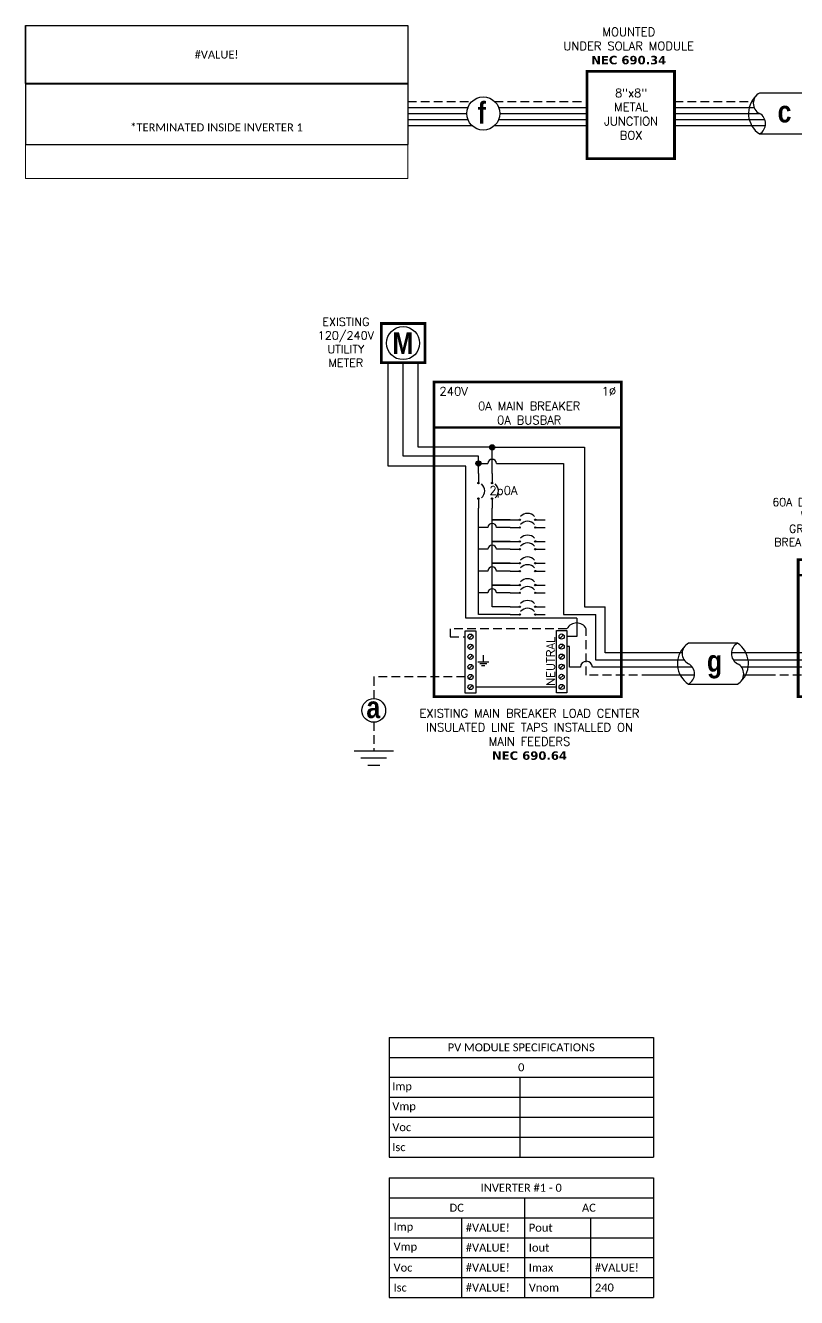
# Model space of a CAD drawing. Header units: feet. Extents: x 11549 to 12321, y 21606 to 22167.
# Drawn here: x 11549 to 11883, y 21606 to 22156 of the extents above; entities that cross this region are included whole.
import ezdxf

# ---------------------------------------------------------------- set-up
doc = ezdxf.new("R2010")
doc.units = ezdxf.units.FT
doc.header["$MEASUREMENT"] = 0
doc.linetypes.add('HIDDEN', pattern=[0.375, 0.25, -0.125])
for name, color, linetype in [('ONE LINE BLOCKS', 7, 'Continuous'), ('TABLES', 7, 'Continuous'), ('TEXT', 7, 'Continuous'), ('Z - TITLEBLOCK TXT', 7, 'Continuous')]:
    doc.layers.add(name, color=color, linetype=linetype)
doc.styles.add('ONE LINE TXT', font='techb___.ttf')
doc.styles.get("Standard").update_dxf_attribs({"font": 'simplex.shx'})

# ---------------------------------------------------------------- blocks, each defined once
blk = doc.blocks.new('*T10')
at = {"layer": 'Defpoints', "color": 8, "linetype": 'ByBlock', "lineweight": 0, "transparency": 16777216}
for p, q in [((0, -51.42), (0, -66.05)), ((165.11, -51.42), (165.11, -66.05)), ((0, -66.05), (165.11, -66.05))]:
    blk.add_line(p, q, dxfattribs=at)
at = {"layer": 'Z - TITLEBLOCK TXT', "color": 0, "lineweight": -2, "transparency": 16777216}
for p, q in [((0, 0), (165.11, 0)), ((0, 0), (0, -51.42)), ((165.11, 0), (165.11, -51.42)), ((0, -25.14), (165.11, -25.14)), ((0, -51.42), (165.11, -51.42))]:
    blk.add_line(p, q, dxfattribs=at)
at = {"layer": 'Z - TITLEBLOCK TXT', "color": 0, "linetype": 'Continuous', "transparency": 16777216, "char_height": 3.4544, "width": 155.095, "attachment_point": 5}
for s, insert in [('{\\fCalibri|b0|i0|c0;#VALUE!', (82.56, -12.57)), ('{\\fCalibri|b0|i0|c0;^J^J*TERMINATED INSIDE INVERTER 1', (82.56, -38.28))]:
    blk.add_mtext(s, dxfattribs=dict(at, insert=insert))
blk = doc.blocks.new('M_MAIN DISCO')
at = {"color": 253, "linetype": 'Continuous'}
for p, q in [((-42.47, 32.21), (-42.47, 34.82)), ((-20.72, 32.21), (-20.72, 34.82)), ((-47.96, 3.45), (-47.96, 32.21)), ((-47.96, 32.21), (-42.47, 32.21)), ((-15.23, 32.21), (-20.72, 32.21)), ((-15.23, 3.45), (-15.23, 32.21)), ((-47.96, 3.45), (-63.19, 3.45)), ((-15.23, 3.45), (0, 3.45))]:
    blk.add_line(p, q, dxfattribs=at)
at = {"color": 7, "linetype": 'Continuous'}
for p, q in [((-51.46, 9.66), (-51.46, 22.77)), ((-49.6, 22.77), (-51.46, 22.77)), ((-41.69, 22.77), (-44.32, 22.77)), ((-21.5, 22.77), (-18.87, 22.77)), ((-13.59, 22.77), (-11.73, 22.77)), ((-11.73, 9.66), (-11.73, 22.77)), ((-51.46, 9.66), (-63.19, 9.66)), ((-11.73, 9.66), (0, 9.66))]:
    blk.add_line(p, q, dxfattribs=at)
at = {"color": 1, "linetype": 'Continuous'}
for p, q in [((-31.53, 22.77), (-30.29, 22.77)), ((-27.74, 22.77), (-26.5, 22.77)), ((-31.53, 15.24), (-30.29, 15.24)), ((-27.74, 15.24), (-26.5, 15.24))]:
    blk.add_line(p, q, dxfattribs=at)
at = {"color": 10, "linetype": 'Continuous'}
for p, q in [((-49.6, 6.49), (-49.6, 15.24)), ((-41.69, 15.24), (-44.32, 15.24)), ((-21.5, 15.24), (-18.87, 15.24)), ((-13.59, 6.49), (-13.59, 15.24)), ((-49.6, 6.49), (-63.19, 6.49)), ((-13.59, 6.49), (0, 6.49))]:
    blk.add_line(p, q, dxfattribs=at)
at = {"color": 7, "linetype": 'Continuous'}
for centre in [(-46.96, 22.62), (-16.23, 22.62)]:
    blk.add_arc(centre, 2.64, 3.2819, 176.7181, dxfattribs=at)
at = {"color": 10, "linetype": 'Continuous'}
for centre in [(-46.96, 15.08), (-16.23, 15.08)]:
    blk.add_arc(centre, 2.64, 3.2819, 176.7181, dxfattribs=at)
at = {"color": 1, "linetype": 'Continuous'}
for points in [[(-30.29, 22.77), (-29.92, 23.53), (-29.02, 22.01), (-28.19, 23.53), (-27.74, 22.77)], [(-30.29, 15.24), (-29.92, 16), (-29.02, 14.47), (-28.19, 16), (-27.74, 15.24)]]:
    blk.add_spline(points, degree=3, dxfattribs=at)
at = {"layer": 'ONE LINE BLOCKS', "lineweight": 50}
blk.add_line((-53.41, 43.1), (-9.8, 43.1), dxfattribs=at)
at = {"layer": 'ONE LINE BLOCKS', "lineweight": 50, "const_width": 1.19}
blk.add_lwpolyline([(-53.41, -9.3), (-53.41, 49.88), (-9.8, 49.88), (-9.8, -9.3)], close=True, dxfattribs=at)
at = {"layer": 'TEXT', "color": 92, "linetype": 'HIDDEN', "ltscale": 15}
for p, q in [((-46.38, 0), (-63.19, 0)), ((-46.38, 0), (-46.38, 4.94)), ((-46.38, 4.94), (-42.47, 4.94)), ((-42.47, 4.94), (-42.47, 1.8)), ((-16.81, 4.94), (-20.72, 4.94)), ((-20.72, 4.94), (-20.72, 1.8)), ((-16.81, 0), (-16.81, 4.94)), ((-16.81, 0), (0, 0))]:
    blk.add_line(p, q, dxfattribs=at)
at = {"layer": 'TEXT', "color": 92, "linetype": 'Continuous', "flags": 128}
for points in [[(-31.59, -3.07), (-31.6, -6.57)], [(-33.94, -6.57), (-29.25, -6.57)], [(-30.07, -7.44), (-33.13, -7.44)], [(-30.88, -8.3), (-32.31, -8.3)]]:
    blk.add_lwpolyline(points, dxfattribs=at)
at = {"layer": 'Z - TITLEBLOCK TXT', "color": 1, "linetype": 'Continuous'}
for p, q in [((-45.07, 34.82), (-45.07, 39.36)), ((-45.07, 39.36), (-18.12, 39.36)), ((-18.12, 39.36), (-18.12, 34.82)), ((-18.12, 34.82), (-45.07, 34.82)), ((-41.69, 22.77), (-37.77, 22.77)), ((-35.88, 25.22), (-32.61, 22.78)), ((-25.42, 22.77), (-21.5, 22.77)), ((-35.88, 17.69), (-32.61, 15.24)), ((-41.69, 15.24), (-37.77, 15.24)), ((-25.42, 15.23), (-21.5, 15.23)), ((-45.07, 1.8), (-18.12, 1.8)), ((-45.07, 1.8), (-45.07, -2.74)), ((-18.12, 1.8), (-18.12, -2.74)), ((-18.12, -2.74), (-45.07, -2.74))]:
    blk.add_line(p, q, dxfattribs=at)
at = {"layer": 'Z - TITLEBLOCK TXT', "color": 4, "linetype": 'Continuous'}
for p, q in [((-41.69, 37.87), (-43.26, 36.3)), ((-37.34, 37.87), (-38.91, 36.3)), ((-32.98, 37.87), (-34.56, 36.3)), ((-28.63, 37.87), (-30.21, 36.3)), ((-24.28, 37.87), (-25.86, 36.3)), ((-19.93, 37.87), (-21.51, 36.3)), ((-41.69, 0.32), (-43.26, -1.26)), ((-37.34, 0.32), (-38.91, -1.26)), ((-32.98, 0.32), (-34.56, -1.26)), ((-28.63, 0.32), (-30.21, -1.26)), ((-24.28, 0.32), (-25.86, -1.26)), ((-19.93, 0.32), (-21.51, -1.26))]:
    blk.add_line(p, q, dxfattribs=at)
for centre in [(-42.47, 37.09), (-38.12, 37.09), (-33.77, 37.09), (-29.42, 37.09), (-25.07, 37.09), (-20.72, 37.09), (-42.47, -0.47), (-38.12, -0.47), (-33.77, -0.47), (-29.42, -0.47), (-25.07, -0.47), (-20.72, -0.47)]:
    blk.add_circle(centre, 1.11, dxfattribs=at)
at = {"layer": 'Z - TITLEBLOCK TXT', "color": 1, "linetype": 'Continuous'}
for centre in [(-37.23, 22.77), (-32.07, 22.77), (-25.96, 22.77), (-37.23, 15.24), (-32.07, 15.24), (-25.96, 15.23)]:
    blk.add_circle(centre, 0.541, dxfattribs=at)
at = {"layer": 'TABLES', "color": 4, "linetype": 'Continuous'}
blk.add_text('BONDED NEUTRAL', height=1.8743, dxfattribs=at).set_placement((-43.99, 40.01))
at = {"layer": 'TEXT', "color": 1}
for s, width, gutter_width, heights, insert, char_height, attachment_point in [('\\A1;\\pi4.1167;60A DISCONNECT FUSED \\P\\pi16.454;W/ ##A FUSES\\P\\pi11.355;GROUPED W/ MAIN \\P\\pi4.9392;BREAKER LOAD CENTER', 71.8931, 92.23, [24.13], (-68.68, 76.43), 3.4544, 1), ('240V', 0.1481, 0.75, [0], (-45.35, 46.44), 3.658, 5), ('1∅', 0.1481, 0.75, [0], (-14.78, 46.14), 3.658, 5), ('\\A1;\\pi3.6942,t21.982;SQUARE D\\P\\pi2.5621,t20.85;PN: D222N', 35.0816, 28.88, [13.54], (-51.57, -12.71), 3.6576, 1)]:
    blk.add_mtext_dynamic_manual_height_columns(s, width=width, gutter_width=gutter_width, heights=heights, dxfattribs=dict(at, insert=insert, char_height=char_height, attachment_point=attachment_point))
blk = doc.blocks.new('*U6')
at = {"color": 7, "linetype": 'Continuous'}
for p, q in [((6.669, 2.433), (2.905, 2.433)), ((2.435, 1.711), (0, 1.711)), ((9.575, 1.711), (6.199, 1.711)), ((2.905, -0.69), (6.669, -0.69))]:
    blk.add_line(p, q, dxfattribs=at)
at = {"color": 10, "linetype": 'Continuous'}
for p, q in [((2.591, 1.149), (0, 1.149)), ((9.575, 1.149), (6.355, 1.149))]:
    blk.add_line(p, q, dxfattribs=at)
at = {"color": 253, "linetype": 'Continuous'}
for p, q in [((3.208, 0.611), (0, 0.611)), ((9.575, 0.611), (6.972, 0.611))]:
    blk.add_line(p, q, dxfattribs=at)
at = {"color": 7, "linetype": 'Continuous'}
for centre, start, end in [((3.942, 0.872), 133.97324, 236.42648), ((5.633, 0.872), 313.97324, 56.42648)]:
    blk.add_arc(centre, 1.874, start, end, dxfattribs=at)
at = {"layer": 'TEXT', "color": 92, "linetype": 'HIDDEN', "ltscale": 15}
for p, q in [((3.373, 0), (0, 0)), ((9.575, 0), (7.137, 0))]:
    blk.add_line(p, q, dxfattribs=at)
at = {"layer": 'Z - TITLEBLOCK TXT', "linetype": 'Continuous'}
for centre, start, end in [((3.315, 1.653), 117.66392, 242.33608), ((7.078, 1.653), 117.66392, 242.33608), ((2.496, 0.091), 297.66392, 62.33608), ((6.26, 0.091), 297.66392, 62.33608)]:
    blk.add_arc(centre, 0.882, start, end, dxfattribs=at)
blk = doc.blocks.new('*T11')
at = {"layer": 'Z - TITLEBLOCK TXT', "color": 0, "lineweight": -2, "transparency": 16777216}
for p, q in [((0, 0), (114.19, 0)), ((0, 0), (0, -51.7)), ((114.19, 0), (114.19, -51.7)), ((0, -8.62), (114.19, -8.62)), ((58.43, -8.62), (58.43, -51.7)), ((0, -17.23), (114.19, -17.23)), ((31.22, -17.23), (31.22, -51.7)), ((86.98, -17.23), (86.98, -51.7)), ((0, -25.85), (114.19, -25.85)), ((0, -34.47), (114.19, -34.47)), ((0, -43.08), (114.19, -43.08)), ((0, -51.7), (114.19, -51.7))]:
    blk.add_line(p, q, dxfattribs=at)
at = {"layer": 'Z - TITLEBLOCK TXT', "color": 0, "linetype": 'Continuous', "transparency": 16777216, "char_height": 3.4544}
for s, insert, width, attachment_point in [('{\\fCalibri|b0|i0|c0;INVERTER #1 - 0', (57.09, -4.31), 110.3293, 5), ('{\\fCalibri|b0|i0|c0;DC', (29.22, -12.93), 54.5755, 5), ('{\\fCalibri|b0|i0|c0;AC', (86.31, -12.93), 51.8976, 5), ('{\\fCalibri|b0|i0|c0;Imp', (1.93, -21.54), 27.3681, 4), ('{\\fCalibri|b0|i0|c0;#VALUE!', (33.15, -21.54), 23.3513, 4), ('{\\fCalibri|b0|i0|c0;Pout', (60.36, -21.54), 24.6902, 4), ('{\\fCalibri|b0|i0|c0;', (88.91, -21.54), 23.3513, 4), ('{\\fCalibri|b0|i0|c0;Vmp', (1.93, -30.16), 27.3681, 4), ('{\\fCalibri|b0|i0|c0;#VALUE!', (33.15, -30.16), 23.3513, 4), ('{\\fCalibri|b0|i0|c0;Iout', (60.36, -30.16), 24.6902, 4), ('{\\fCalibri|b0|i0|c0;', (88.91, -30.16), 23.3513, 4), ('{\\fCalibri|b0|i0|c0;Voc', (1.93, -38.78), 27.3681, 4), ('{\\fCalibri|b0|i0|c0;#VALUE!', (33.15, -38.78), 23.3513, 4), ('{\\fCalibri|b0|i0|c0;Imax', (60.36, -38.78), 24.6902, 4), ('{\\fCalibri|b0|i0|c0;#VALUE!', (88.91, -38.78), 23.3513, 4), ('{\\fCalibri|b0|i0|c0;Isc', (1.93, -47.39), 27.3681, 4), ('{\\fCalibri|b0|i0|c0;#VALUE!', (33.15, -47.39), 23.3513, 4), ('{\\fCalibri|b0|i0|c0;Vnom', (60.36, -47.39), 24.6902, 4), ('{\\fCalibri|b0|i0|c0;240', (88.91, -47.39), 23.3513, 4)]:
    blk.add_mtext(s, dxfattribs=dict(at, insert=insert, width=width, attachment_point=attachment_point))
blk = doc.blocks.new('*T12')
at = {"layer": 'Z - TITLEBLOCK TXT', "color": 0, "lineweight": -2, "transparency": 16777216}
for p, q in [((0, 0), (114.19, 0)), ((0, 0), (0, -51.69)), ((114.19, 0), (114.19, -51.69)), ((0, -8.62), (114.19, -8.62)), ((0, -17.23), (114.19, -17.23)), ((56.41, -17.23), (56.41, -51.69)), ((0, -25.85), (114.19, -25.85)), ((0, -34.46), (114.19, -34.46)), ((0, -43.08), (114.19, -43.08)), ((0, -51.69), (114.19, -51.69))]:
    blk.add_line(p, q, dxfattribs=at)
at = {"layer": 'Z - TITLEBLOCK TXT', "color": 0, "linetype": 'Continuous', "transparency": 16777216, "char_height": 3.4544}
for s, insert, width, attachment_point in [('{\\fCalibri|b0|i0|c0;PV MODULE SPECIFICATIONS', (57.09, -4.31), 111.433, 5), ('{\\fCalibri|b0|i0|c0;0', (57.09, -12.92), 111.433, 5), ('{\\fCalibri|b0|i0|c0;Imp', (1.38, -21.54), 53.6551, 4), ('{\\fCalibri|b0|i0|c0;', (57.78, -21.54), 55.0254, 4), ('{\\fCalibri|b0|i0|c0;Vmp', (1.38, -30.15), 53.6551, 4), ('{\\fCalibri|b0|i0|c0;', (57.78, -30.15), 55.0254, 4), ('{\\fCalibri|b0|i0|c0;Voc', (1.38, -38.77), 53.6551, 4), ('{\\fCalibri|b0|i0|c0;', (57.78, -38.77), 55.0254, 4), ('{\\fCalibri|b0|i0|c0;Isc', (1.38, -47.39), 53.6551, 4), ('{\\fCalibri|b0|i0|c0;', (57.78, -47.39), 55.0254, 4)]:
    blk.add_mtext(s, dxfattribs=dict(at, insert=insert, width=width, attachment_point=attachment_point))
blk = doc.blocks.new('*U9')
at = {"layer": 'ONE LINE BLOCKS', "linetype": 'Continuous'}
h = blk.add_hatch(color=254, dxfattribs=at)
h.dxf.hatch_style = 1
edge = h.paths.add_edge_path()
edge.add_arc((-68.38, 98.34), 1.11, 0, 360)
h = blk.add_hatch(color=254, dxfattribs=at)
h.dxf.hatch_style = 1
edge = h.paths.add_edge_path()
edge.add_arc((-74.3, 91.39), 1.11, 0, 360)
h = blk.add_hatch(color=1, dxfattribs=at)
h.dxf.hatch_style = 1
edge = h.paths.add_edge_path()
edge.add_arc((-74.3, 82.89), 0.291, 0, 360)
h = blk.add_hatch(color=1, dxfattribs=at)
h.dxf.hatch_style = 1
edge = h.paths.add_edge_path()
edge.add_arc((-68.38, 82.89), 0.291, 0, 360)
h = blk.add_hatch(color=1, dxfattribs=at)
h.dxf.hatch_style = 1
edge = h.paths.add_edge_path()
edge.add_arc((-74.3, 76.21), 0.291, 0, 360)
h = blk.add_hatch(color=1, dxfattribs=at)
h.dxf.hatch_style = 1
edge = h.paths.add_edge_path()
edge.add_arc((-68.38, 76.21), 0.291, 0, 360)
h = blk.add_hatch(color=1, dxfattribs=at)
h.dxf.hatch_style = 1
edge = h.paths.add_edge_path()
edge.add_arc((-56.39, 67.09), 0.291, 0, 360)
h = blk.add_hatch(color=1, dxfattribs=at)
h.dxf.hatch_style = 1
edge = h.paths.add_edge_path()
edge.add_arc((-49.72, 67.09), 0.291, 0, 360)
h = blk.add_hatch(color=1, dxfattribs=at)
h.dxf.hatch_style = 1
edge = h.paths.add_edge_path()
edge.add_arc((-56.39, 63.72), 0.291, 0, 360)
h = blk.add_hatch(color=1, dxfattribs=at)
h.dxf.hatch_style = 1
edge = h.paths.add_edge_path()
edge.add_arc((-49.72, 63.72), 0.291, 0, 360)
h = blk.add_hatch(color=1, dxfattribs=at)
h.dxf.hatch_style = 1
edge = h.paths.add_edge_path()
edge.add_arc((-56.39, 57.69), 0.291, 0, 360)
h = blk.add_hatch(color=1, dxfattribs=at)
h.dxf.hatch_style = 1
edge = h.paths.add_edge_path()
edge.add_arc((-49.72, 57.69), 0.291, 0, 360)
h = blk.add_hatch(color=1, dxfattribs=at)
h.dxf.hatch_style = 1
edge = h.paths.add_edge_path()
edge.add_arc((-56.39, 54.31), 0.291, 0, 360)
h = blk.add_hatch(color=1, dxfattribs=at)
h.dxf.hatch_style = 1
edge = h.paths.add_edge_path()
edge.add_arc((-49.72, 54.31), 0.291, 0, 360)
h = blk.add_hatch(color=1, dxfattribs=at)
h.dxf.hatch_style = 1
edge = h.paths.add_edge_path()
edge.add_arc((-56.39, 48.29), 0.291, 0, 360)
h = blk.add_hatch(color=1, dxfattribs=at)
h.dxf.hatch_style = 1
edge = h.paths.add_edge_path()
edge.add_arc((-56.39, 44.91), 0.291, 0, 360)
h = blk.add_hatch(color=1, dxfattribs=at)
h.dxf.hatch_style = 1
edge = h.paths.add_edge_path()
edge.add_arc((-49.72, 48.29), 0.291, 0, 360)
h = blk.add_hatch(color=1, dxfattribs=at)
h.dxf.hatch_style = 1
edge = h.paths.add_edge_path()
edge.add_arc((-49.72, 44.91), 0.291, 0, 360)
h = blk.add_hatch(color=1, dxfattribs=at)
h.dxf.hatch_style = 1
edge = h.paths.add_edge_path()
edge.add_arc((-56.39, 38.89), 0.291, 0, 360)
h = blk.add_hatch(color=1, dxfattribs=at)
h.dxf.hatch_style = 1
edge = h.paths.add_edge_path()
edge.add_arc((-49.72, 38.89), 0.291, 0, 360)
h = blk.add_hatch(color=1, dxfattribs=at)
h.dxf.hatch_style = 1
edge = h.paths.add_edge_path()
edge.add_arc((-56.39, 35.51), 0.291, 0, 360)
h = blk.add_hatch(color=1, dxfattribs=at)
h.dxf.hatch_style = 1
edge = h.paths.add_edge_path()
edge.add_arc((-49.72, 35.51), 0.291, 0, 360)
h = blk.add_hatch(color=1, dxfattribs=at)
h.dxf.hatch_style = 1
edge = h.paths.add_edge_path()
edge.add_arc((-56.39, 29.48), 0.291, 0, 360)
h = blk.add_hatch(color=1, dxfattribs=at)
h.dxf.hatch_style = 1
edge = h.paths.add_edge_path()
edge.add_arc((-49.72, 29.48), 0.291, 0, 360)
h = blk.add_hatch(color=1, dxfattribs=at)
h.dxf.hatch_style = 1
edge = h.paths.add_edge_path()
edge.add_arc((-56.39, 26.1), 0.291, 0, 360)
h = blk.add_hatch(color=1, dxfattribs=at)
h.dxf.hatch_style = 1
edge = h.paths.add_edge_path()
edge.add_arc((-49.72, 26.1), 0.291, 0, 360)
at = {"color": 155, "true_color": 0x647190}
blk.add_line((-93.51, 126.59), (-12.6, 126.59), dxfattribs=at)
at = {"color": 7, "linetype": 'Continuous'}
for p, q in [((-19.55, 9.66), (-19.55, 29.48)), ((0, 9.66), (-19.55, 9.66))]:
    blk.add_line(p, q, dxfattribs=at)
at = {"color": 10, "linetype": 'Continuous'}
for p, q in [((-23.58, 6.49), (-23.58, 26.1)), ((-19.54, 26.1), (-19.54, 26.1)), ((0, 6.49), (-23.58, 6.49))]:
    blk.add_line(p, q, dxfattribs=at)
at = {"color": 253, "linetype": 'Continuous'}
for p, q in [((-34.9, 12.29), (-36.07, 12.29)), ((-34.9, 3.45), (-34.9, 12.29)), ((-30.25, 3.45), (-34.9, 3.45)), ((0, 3.45), (-24.98, 3.45))]:
    blk.add_line(p, q, dxfattribs=at)
at = {"color": 7, "linetype": 'Continuous'}
blk.add_circle((-119.49, -15.26), 5.11, dxfattribs=at)
at = {"color": 253, "linetype": 'Continuous'}
blk.add_arc((-27.62, 3.3), 2.64, 3.2819, 176.7181, dxfattribs=at)
at = {"layer": 'ONE LINE BLOCKS', "lineweight": 50}
blk.add_line((-93.51, 106.95), (-12.6, 106.95), dxfattribs=at)
at = {"layer": 'ONE LINE BLOCKS', "lineweight": 50, "const_width": 1.19}
for points in [[(-116.27, 134.89), (-116.27, 151.79), (-97.41, 151.79), (-97.41, 134.89)], [(-93.51, -9.3), (-93.51, 126.59), (-12.6, 126.59), (-12.6, -9.3)]]:
    blk.add_lwpolyline(points, close=True, dxfattribs=at)
at = {"layer": 'TEXT', "color": 92, "linetype": 'HIDDEN', "ltscale": 15}
for p, q in [((-36.07, 20.02), (-86.54, 20.02)), ((-86.54, 20.02), (-86.54, 16.57)), ((-86.54, 16.57), (-79.95, 16.57)), ((-27.75, 0), (-27.75, 20.02)), ((0, 0), (-27.75, 0)), ((-79.95, -0.83), (-119.49, -0.83)), ((-119.49, -0.83), (-119.49, -10.15)), ((-119.49, -20.38), (-119.49, -32.73))]:
    blk.add_line(p, q, dxfattribs=at)
at = {"layer": 'TEXT', "color": 92, "linetype": 'Continuous', "ltscale": 15}
blk.add_line((-40.61, -5.18), (-75.41, -5.18), dxfattribs=at)
at = {"layer": 'TEXT', "color": 92, "linetype": 'Continuous', "flags": 128}
for points in [[(-74.53, 5.69), (-69.85, 5.69)], [(-72.19, 8.54), (-72.19, 5.69)], [(-70.66, 4.83), (-73.72, 4.83)], [(-71.47, 3.96), (-72.91, 3.96)]]:
    blk.add_lwpolyline(points, dxfattribs=at)
at = {"layer": 'TEXT', "color": 92, "linetype": 'Continuous', "ltscale": 4, "flags": 128}
for points in [[(-127.97, -32.73), (-111.01, -32.73)], [(-113.95, -35.88), (-125.03, -35.88)], [(-116.88, -39.02), (-122.09, -39.02)]]:
    blk.add_lwpolyline(points, dxfattribs=at)
at = {"layer": 'TEXT', "linetype": 'Continuous'}
blk.add_circle((-106.84, 143.34), 7.15, dxfattribs=at)
at = {"layer": 'TEXT', "color": 92, "linetype": 'Continuous', "ltscale": 0.3}
blk.add_arc((-31.87, 17.86), 4.65, 27.6639, 152.3361, dxfattribs=at)
at = {"layer": 'Z - TITLEBLOCK TXT', "color": 253, "linetype": 'Continuous'}
for p, q in [((-113.33, 90.2), (-113.33, 134.89)), ((-79.78, 90.2), (-113.33, 90.2)), ((-79.78, 24.52), (-79.78, 90.2)), ((-31.78, 24.52), (-79.78, 24.52)), ((-31.78, 24.52), (-31.78, 16.64)), ((-31.78, 16.64), (-36.07, 16.64))]:
    blk.add_line(p, q, dxfattribs=at)
at = {"layer": 'Z - TITLEBLOCK TXT', "color": 10, "linetype": 'Continuous'}
for p, q in [((-106.84, 94.51), (-106.84, 134.89)), ((-74.3, 94.51), (-106.84, 94.51)), ((-74.3, 87.09), (-74.3, 94.51)), ((-73.19, 91.39), (-70.25, 91.39)), ((-66.51, 91.39), (-37.57, 91.39)), ((-37.57, 91.39), (-37.57, 26.1)), ((-74.3, 26.1), (-74.3, 72.02)), ((-70.25, 63.72), (-74.3, 63.72)), ((-60.59, 63.72), (-66.51, 63.72)), ((-70.25, 54.31), (-74.3, 54.31)), ((-60.59, 54.31), (-66.51, 54.31)), ((-70.25, 44.91), (-74.3, 44.91)), ((-60.59, 44.91), (-66.51, 44.91)), ((-70.25, 35.51), (-74.3, 35.51)), ((-60.59, 35.51), (-66.51, 35.51)), ((-60.59, 26.1), (-74.3, 26.1)), ((-37.57, 26.1), (-23.58, 26.1))]:
    blk.add_line(p, q, dxfattribs=at)
at = {"layer": 'Z - TITLEBLOCK TXT', "color": 7, "linetype": 'Continuous'}
for p, q in [((-100.35, 98.34), (-100.35, 134.89)), ((-68.38, 98.34), (-100.35, 98.34)), ((-68.38, 87.09), (-68.38, 98.34)), ((-67.27, 98.34), (-28.47, 98.34)), ((-28.47, 98.34), (-28.47, 29.48)), ((-68.38, 57.69), (-68.38, 72.02)), ((-68.38, 67.09), (-60.59, 67.09)), ((-60.59, 67.09), (-68.38, 67.09)), ((-68.38, 48.29), (-68.38, 57.69)), ((-68.38, 57.69), (-60.59, 57.69)), ((-60.59, 57.69), (-68.38, 57.69)), ((-68.38, 38.89), (-68.38, 48.29)), ((-68.38, 48.29), (-60.59, 48.29)), ((-60.59, 48.29), (-68.38, 48.29)), ((-68.38, 29.48), (-68.38, 38.89)), ((-68.38, 38.89), (-60.59, 38.89)), ((-60.59, 38.89), (-68.38, 38.89)), ((-60.59, 29.48), (-68.38, 29.48)), ((-28.47, 29.48), (-19.55, 29.48))]:
    blk.add_line(p, q, dxfattribs=at)
at = {"layer": 'Z - TITLEBLOCK TXT', "color": 1, "linetype": 'Continuous'}
for p, q in [((-79.95, -7.78), (-79.95, 19.17)), ((-79.95, 19.17), (-75.41, 19.17)), ((-75.41, 19.17), (-75.41, -7.78)), ((-40.61, -7.71), (-40.61, 19.24)), ((-40.61, 19.24), (-36.07, 19.24)), ((-36.07, 19.24), (-36.07, -7.71)), ((-75.41, -7.78), (-79.95, -7.78)), ((-36.07, -7.71), (-40.61, -7.71))]:
    blk.add_line(p, q, dxfattribs=at)
at = {"layer": 'Z - TITLEBLOCK TXT', "color": 4, "linetype": 'Continuous'}
for p, q in [((-76.9, 17.35), (-78.47, 15.78)), ((-37.55, 17.43), (-39.13, 15.85)), ((-76.9, 13), (-78.47, 11.43)), ((-37.55, 13.08), (-39.13, 11.5)), ((-76.9, 8.65), (-78.47, 7.08)), ((-37.55, 8.73), (-39.13, 7.15)), ((-76.9, 4.3), (-78.47, 2.73)), ((-37.55, 4.38), (-39.13, 2.8)), ((-37.55, 0.03), (-39.13, -1.55)), ((-76.9, -0.05), (-78.47, -1.62)), ((-76.9, -4.4), (-78.47, -5.97)), ((-37.55, -4.33), (-39.13, -5.9))]:
    blk.add_line(p, q, dxfattribs=at)
at = {"layer": 'Z - TITLEBLOCK TXT', "color": 1, "linetype": 'Continuous', "flags": 128}
for points in [[(-74.3, 87.09), (-74.3, 82.89)], [(-74.3, 87.09), (-74.3, 82.89)], [(-68.38, 87.09), (-68.38, 82.89)], [(-68.38, 87.09), (-68.38, 82.89)], [(-74.3, 76.21), (-74.3, 72.02)], [(-68.38, 76.21), (-68.38, 72.02)], [(-60.59, 67.09), (-56.39, 67.09)], [(-60.59, 67.09), (-56.39, 67.09)], [(-49.72, 67.09), (-45.52, 67.09)], [(-60.59, 63.72), (-56.39, 63.72)], [(-60.59, 63.72), (-56.39, 63.72)], [(-49.72, 63.72), (-45.52, 63.72)], [(-60.59, 57.69), (-56.39, 57.69)], [(-60.59, 57.69), (-56.39, 57.69)], [(-49.72, 57.69), (-45.52, 57.69)], [(-60.59, 54.31), (-56.39, 54.31)], [(-60.59, 54.31), (-56.39, 54.31)], [(-49.72, 54.31), (-45.52, 54.31)], [(-60.59, 48.29), (-56.39, 48.29)], [(-60.59, 48.29), (-56.39, 48.29)], [(-60.59, 44.91), (-56.39, 44.91)], [(-60.59, 44.91), (-56.39, 44.91)], [(-49.72, 48.29), (-45.52, 48.29)], [(-49.72, 44.91), (-45.52, 44.91)], [(-60.59, 38.89), (-56.39, 38.89)], [(-60.59, 38.89), (-56.39, 38.89)], [(-49.72, 38.89), (-45.52, 38.89)], [(-60.59, 35.51), (-56.39, 35.51)], [(-60.59, 35.51), (-56.39, 35.51)], [(-49.72, 35.51), (-45.52, 35.51)], [(-60.59, 29.48), (-56.39, 29.48)], [(-60.59, 29.48), (-56.39, 29.48)], [(-49.72, 29.48), (-45.52, 29.48)], [(-60.59, 26.1), (-56.39, 26.1)], [(-60.59, 26.1), (-56.39, 26.1)], [(-49.72, 26.1), (-45.52, 26.1)]]:
    blk.add_lwpolyline(points, dxfattribs=at)
at = {"layer": 'Z - TITLEBLOCK TXT', "color": 7, "linetype": 'Continuous'}
for centre in [(-68.38, 98.34), (-68.38, 98.34), (-74.3, 91.39)]:
    blk.add_circle(centre, 1.11, dxfattribs=at)
at = {"layer": 'Z - TITLEBLOCK TXT', "color": 1, "linetype": 'Continuous'}
for centre in [(-74.3, 82.89), (-68.38, 82.89), (-74.3, 76.21), (-68.38, 76.21), (-56.39, 67.09), (-49.72, 67.09), (-56.39, 63.72), (-49.72, 63.72), (-56.39, 57.69), (-49.72, 57.69), (-56.39, 54.31), (-49.72, 54.31), (-56.39, 48.29), (-56.39, 44.91), (-49.72, 48.29), (-49.72, 44.91), (-56.39, 38.89), (-49.72, 38.89), (-56.39, 35.51), (-49.72, 35.51), (-56.39, 29.48), (-49.72, 29.48), (-56.39, 26.1), (-49.72, 26.1)]:
    blk.add_circle(centre, 0.291, dxfattribs=at)
at = {"layer": 'Z - TITLEBLOCK TXT', "color": 4, "linetype": 'Continuous'}
for centre in [(-77.68, 16.57), (-38.34, 16.64), (-77.68, 12.22), (-38.34, 12.29), (-77.68, 7.87), (-38.34, 7.94), (-77.68, 3.52), (-77.68, -0.83), (-38.34, 3.59), (-38.34, -0.76), (-77.68, -5.18), (-38.34, -5.11)]:
    blk.add_circle(centre, 1.11, dxfattribs=at)
at = {"layer": 'Z - TITLEBLOCK TXT', "color": 10, "linetype": 'Continuous'}
for centre in [(-68.38, 91.28), (-68.38, 63.61), (-68.38, 54.21), (-68.38, 44.8), (-68.38, 35.4)]:
    blk.add_arc(centre, 1.87, 3.2937, 176.7063, dxfattribs=at)
at = {"layer": 'Z - TITLEBLOCK TXT', "color": 1, "linetype": 'Continuous'}
for centre, start, end in [((-75.49, 79.55), 310.3392, 49.6608), ((-69.57, 79.55), 310.3392, 49.6608), ((-53.05, 65.9), 40.3392, 139.6608), ((-53.05, 62.52), 40.3392, 139.6608), ((-53.05, 56.5), 40.3392, 139.6608), ((-53.05, 53.12), 40.3392, 139.6608), ((-53.05, 47.1), 40.3392, 139.6608), ((-53.05, 43.72), 40.3392, 139.6608), ((-53.05, 37.69), 40.3392, 139.6608), ((-53.05, 34.31), 40.3392, 139.6608), ((-53.05, 28.29), 40.3392, 139.6608), ((-53.05, 24.91), 40.3392, 139.6608)]:
    blk.add_arc(centre, 3.93, start, end, dxfattribs=at)
at = {"layer": 'TABLES', "color": 1, "linetype": 'Continuous'}
blk.add_text('NEUTRAL', height=3.658, rotation=90, dxfattribs=at).set_placement((-41.27, -4.66))
at = {"layer": 'TEXT', "color": 1, "attachment_point": 5}
for s, width, gutter_width, heights, insert, char_height in [('EXISTING\\P120/240V UTILITY METER', 0.0523, 7.17, [0], (-131.55, 143.68), 3.5433), ('240V', 0.1481, 0.75, [0], (-84.98, 122.54), 3.658), ('1∅', 0.1481, 0.75, [0], (-17.91, 122.54), 3.658), ('0A MAIN BREAKER\\P0A BUSBAR', 72.4998, 0.75, [0], (-52.35, 113.14), 3.6576), ('2p0A', 0.1481, 0.75, [0], (-63.46, 79.11), 3.658), ('EXISTING MAIN BREAKER LOAD CENTER INSULATED LINE TAPS INSTALLED ON MAIN FEEDERS\\P{\\fVerdana|b1|i0|c0|p34;NEC 690.64}', 98.9176, 7.17, [106.42], (-52.23, -25.66), 3.6576)]:
    blk.add_mtext_dynamic_manual_height_columns(s, width=width, gutter_width=gutter_width, heights=heights, dxfattribs=dict(at, insert=insert, char_height=char_height))
at = {"layer": 'Z - TITLEBLOCK TXT', "color": 253, "linetype": 'Continuous', "style": 'ONE LINE TXT'}
blk.add_text('M', height=9.38, dxfattribs=at).set_placement((-111.4, 138.62))
at = {"layer": 'Z - TITLEBLOCK TXT', "color": 1, "linetype": 'Continuous', "insert": (-122.68, -9.21), "char_height": 9.3833, "attachment_point": 1, "style": 'ONE LINE TXT'}
blk.add_mtext_dynamic_manual_height_columns('{\\W1;\\C256;a}', width=0.1385, gutter_width=2.13, heights=[0], dxfattribs=at)
blk = doc.blocks.new('string3')
at = {"linetype": 'Continuous'}
h = blk.add_hatch(color=7, dxfattribs=at)
h.dxf.hatch_style = 1
edge = h.paths.add_edge_path()
edge.add_arc((11982.8, 22119.37), 0.513, 0, 360)
h = blk.add_hatch(color=7, dxfattribs=at)
h.dxf.hatch_style = 1
edge = h.paths.add_edge_path()
edge.add_arc((11994.58, 22119.37), 0.513, 0, 360)
h = blk.add_hatch(color=253, dxfattribs=at)
h.dxf.hatch_style = 1
edge = h.paths.add_edge_path()
edge.add_arc((11982.8, 22107.44), 0.513, 0, 360)
h = blk.add_hatch(color=253, dxfattribs=at)
h.dxf.hatch_style = 1
edge = h.paths.add_edge_path()
edge.add_arc((11994.58, 22107.44), 0.513, 0, 360)
at = {"color": 7, "linetype": 'Continuous'}
for p, q in [((11714.53, 22115.07), (11740.75, 22115.07)), ((11753.84, 22115.07), (11792, 22115.07)), ((11829.78, 22115.07), (11868.81, 22115.07)), ((11890.05, 22115.07), (11976.21, 22115.07)), ((11976.21, 22115.07), (11976.21, 22119.37)), ((12001.98, 22115.07), (12001.98, 22119.37)), ((12001.98, 22115.07), (12309.69, 22115.07)), ((12309.69, 22115.07), (12309.69, 22031.13)), ((12309.69, 22009.88), (12309.69, 21895.99)), ((12293.81, 21914.4), (12286.36, 21914.4)), ((12293.81, 21910.3), (12293.81, 21914.4)), ((12309.69, 21895.99), (12293.81, 21895.99))]:
    blk.add_line(p, q, dxfattribs=at)
at = {"color": 1, "linetype": 'Continuous'}
for p, q in [((11983.31, 22119.37), (11986.44, 22119.37)), ((11990.94, 22119.37), (11994.06, 22119.37)), ((11983.31, 22107.44), (11986.44, 22107.45)), ((11990.94, 22107.44), (11994.06, 22107.44))]:
    blk.add_line(p, q, dxfattribs=at)
at = {"color": 253, "linetype": 'Continuous'}
for p, q in [((11714.53, 22112.45), (11742.36, 22112.45)), ((11752.05, 22112.45), (11792, 22112.45)), ((11829.78, 22112.45), (11869.07, 22112.45)), ((11890.31, 22112.45), (11970.96, 22112.45)), ((11970.96, 22112.45), (11970.96, 22107.44)), ((12006.43, 22112.45), (12307.07, 22112.45)), ((12006.43, 22112.45), (12006.43, 22107.44)), ((12307.07, 22112.45), (12307.07, 22031.01)), ((11970.96, 22107.44), (11976.21, 22107.44)), ((12006.43, 22107.44), (12001.19, 22107.44)), ((12307.07, 22009.76), (12307.07, 21898.61)), ((12307.07, 21898.61), (12291.23, 21898.61)), ((12291.23, 21898.61), (12291.23, 21894.51)), ((12291.23, 21894.51), (12286.36, 21894.51))]:
    blk.add_line(p, q, dxfattribs=at)
at = {"color": 7, "linetype": 'Continuous', "flags": 128}
for points in [[(11976.21, 22119.37), (11982.8, 22119.37)], [(11976.21, 22119.37), (11982.8, 22119.37)], [(11994.58, 22119.37), (12001.98, 22119.37)]]:
    blk.add_lwpolyline(points, dxfattribs=at)
at = {"color": 253, "linetype": 'Continuous', "flags": 128}
for points in [[(11976.21, 22107.44), (11982.8, 22107.44)], [(11976.21, 22107.44), (11982.8, 22107.44)], [(11994.58, 22107.44), (12001.98, 22107.44)]]:
    blk.add_lwpolyline(points, dxfattribs=at)
at = {"color": 7, "linetype": 'Continuous'}
for centre in [(11982.8, 22119.37), (11994.58, 22119.37)]:
    blk.add_circle(centre, 0.513, dxfattribs=at)
at = {"color": 253, "linetype": 'Continuous'}
for centre in [(11982.8, 22107.44), (11994.58, 22107.44)]:
    blk.add_circle(centre, 0.513, dxfattribs=at)
at = {"color": 1, "linetype": 'Continuous'}
for points in [[(11986.44, 22119.37), (11987.11, 22120.71), (11988.69, 22118.02), (11990.15, 22120.71), (11990.94, 22119.37)], [(11986.44, 22107.45), (11987.11, 22108.79), (11988.69, 22106.1), (11990.15, 22108.79), (11990.94, 22107.44)]]:
    blk.add_spline(points, degree=3, dxfattribs=at)
at = {"layer": 'Z - TITLEBLOCK TXT', "linetype": 'Continuous'}
blk.add_arc((12288.68, 21903.14), 8.8, 305.6505, 54.3495, dxfattribs=at)
at = {"layer": 'TABLES', "color": 1, "linetype": 'Continuous'}
for p in [(11984.95, 22120.95), (11984.95, 22109.03)]:
    blk.add_text('20A', height=2.778, dxfattribs=at).set_placement(p)

msp = doc.modelspace()

# ---------------------------------------------------------------- linework, layer by layer
at = {"color": 7, "linetype": 'Continuous'}
for p, q in [((11887.72, 22126.51), (11866.48, 22126.51)), ((11714.53, 22120.32), (11740.75, 22120.32)), ((11753.84, 22120.32), (11792, 22120.32)), ((11829.78, 22120.32), (11864.14, 22120.32)), ((11866.48, 22108.88), (11887.72, 22108.88))]:
    msp.add_line(p, q, dxfattribs=at)
at = {"color": 253, "linetype": 'Continuous'}
for p, q in [((11714.53, 22117.7), (11740.06, 22117.7)), ((11754.34, 22117.7), (11792, 22117.7)), ((11829.78, 22117.7), (11866.48, 22117.7))]:
    msp.add_line(p, q, dxfattribs=at)
at = {"color": 7, "linetype": 'Continuous'}
msp.add_circle((11747.2, 22117.7), 7.14, dxfattribs=at)
msp.add_arc((11872.33, 22117.7), 10.58, 133.9732, 236.4265, dxfattribs=at)
at = {"layer": 'ONE LINE BLOCKS', "lineweight": 50, "const_width": 1.19}
msp.add_lwpolyline([(11829.78, 22098.15), (11792, 22098.15), (11792, 22135.94), (11829.78, 22135.94)], close=True, dxfattribs=at)
at = {"layer": 'TEXT', "color": 92, "linetype": 'HIDDEN', "ltscale": 15}
for p, q in [((11714.53, 22122.94), (11742.36, 22122.94)), ((11752.05, 22122.94), (11792, 22122.94)), ((11829.78, 22122.94), (11863.88, 22122.94))]:
    msp.add_line(p, q, dxfattribs=at)
at = {"layer": 'Z - TITLEBLOCK TXT', "linetype": 'Continuous'}
msp.add_lwpolyline([(11549.42, 22155.71), (11714.53, 22155.71), (11714.53, 22130.58), (11549.42, 22130.58)], close=True, dxfattribs=at)
for centre, start, end in [((11868.79, 22122.1), 117.6639, 242.3361), ((11864.17, 22113.29), 297.6639, 62.3361)]:
    msp.add_arc(centre, 4.98, start, end, dxfattribs=at)

# ---------------------------------------------------------------- block references
for name, p in [('*T10', (11549.42, 22155.71)), ('M_MAIN DISCO', (11936.62, 21875.21)), ('*T12', (11706.5, 21718.75)), ('*T11', (11706.5, 21658.13))]:
    msp.add_blockref(name, p)
at = {"color": 7}
for name, p in [('string3', (0, 0)), ('*U9', (11819.38, 21875.21))]:
    msp.add_blockref(name, p, dxfattribs=at)
at = {"color": 155, "true_color": 0x647190, "xscale": 5.644441731736358, "yscale": 5.644441731736358, "zscale": 5.644441731736358}
msp.add_blockref('*U6', (11819.38, 21875.21), dxfattribs=at)

# ---------------------------------------------------------------- texts
at = {"layer": 'TEXT', "color": 1, "char_height": 3.6576, "attachment_point": 5}
for s, width, insert in [(' \\PMOUNTED \\PUNDER SOLAR MODULE\\P{\\fVerdana|b1|i0|c0|p34;NEC 690.34}', 72.4158, (11810.01, 22149.86)), ('8"x8" METAL JUNCTION BOX ', 0.4767, (11811.03, 22117.41))]:
    msp.add_mtext_dynamic_manual_height_columns(s, width=width, gutter_width=7.17, heights=[0], dxfattribs=dict(at, insert=insert))
at = {"layer": 'Z - TITLEBLOCK TXT', "color": 1, "linetype": 'Continuous', "char_height": 9.3833, "attachment_point": 1, "style": 'ONE LINE TXT'}
for s, insert in [('{\\W1;\\C256;f}', (11744.74, 22122.73)), ('{\\W1;\\C256;c}', (11874.32, 22123.2)), ('{\\W1;\\C256;g}', (11843.82, 21885.97))]:
    msp.add_mtext_dynamic_manual_height_columns(s, width=0.1385, gutter_width=2.13, heights=[0], dxfattribs=dict(at, insert=insert))

doc.saveas('drawing.dxf')
